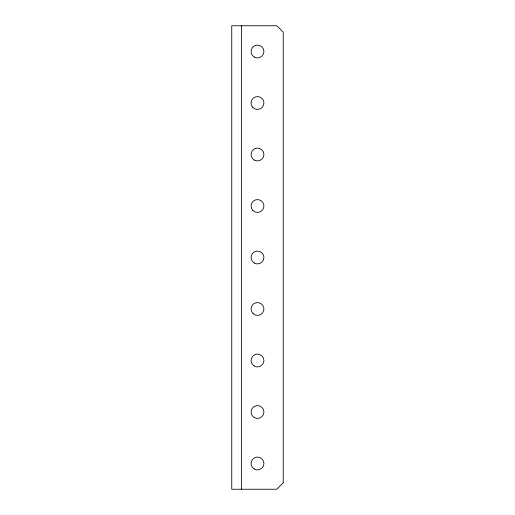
<?xml version="1.0" encoding="UTF-8"?>
<svg xmlns="http://www.w3.org/2000/svg" width="515" height="515" viewBox="0 0 515 515"><rect width="100%" height="100%" fill="white"/><g stroke="black" fill="none" stroke-linecap="round" stroke-linejoin="round"><path stroke-width="0.77" d="M241.406 25.75L241.406 489.25M283.25 482.813L276.812 489.25L231.75 489.25L231.75 25.75L276.812 25.75L283.25 32.188L283.25 482.813M254.281 57.075A6.438 6.438 0 0 0 263.938 51.5A6.438 6.438 0 0 0 254.281 45.925A6.438 6.438 0 0 0 254.281 57.075M253.998 365.901A6.438 6.438 0 0 0 263.931 360.828A6.438 6.438 0 0 0 254.571 354.764A6.438 6.438 0 0 0 253.998 365.901M254.281 469.075A6.438 6.438 0 0 0 263.938 463.5A6.438 6.438 0 0 0 254.281 457.925A6.438 6.438 0 0 0 254.281 469.075M253.161 313.751A6.438 6.438 0 0 0 263.789 310.384A6.438 6.438 0 0 0 255.556 302.865A6.438 6.438 0 0 0 253.161 313.751M252.949 107.551A6.438 6.438 0 0 0 263.719 104.667A6.438 6.438 0 0 0 255.833 96.781A6.438 6.438 0 0 0 252.949 107.551M252.949 210.551A6.438 6.438 0 0 0 263.719 207.667A6.438 6.438 0 0 0 255.833 199.781A6.438 6.438 0 0 0 252.949 210.551M254.281 263.075A6.438 6.438 0 0 0 263.938 257.5A6.438 6.438 0 0 0 254.281 251.925A6.438 6.438 0 0 0 254.281 263.075M254.281 160.075A6.438 6.438 0 0 0 263.938 154.5A6.438 6.438 0 0 0 254.281 148.925A6.438 6.438 0 0 0 254.281 160.075M254.249 417.556A6.438 6.438 0 0 0 263.938 412.039A6.438 6.438 0 0 0 254.32 406.406A6.438 6.438 0 0 0 254.249 417.556"/></g></svg>
